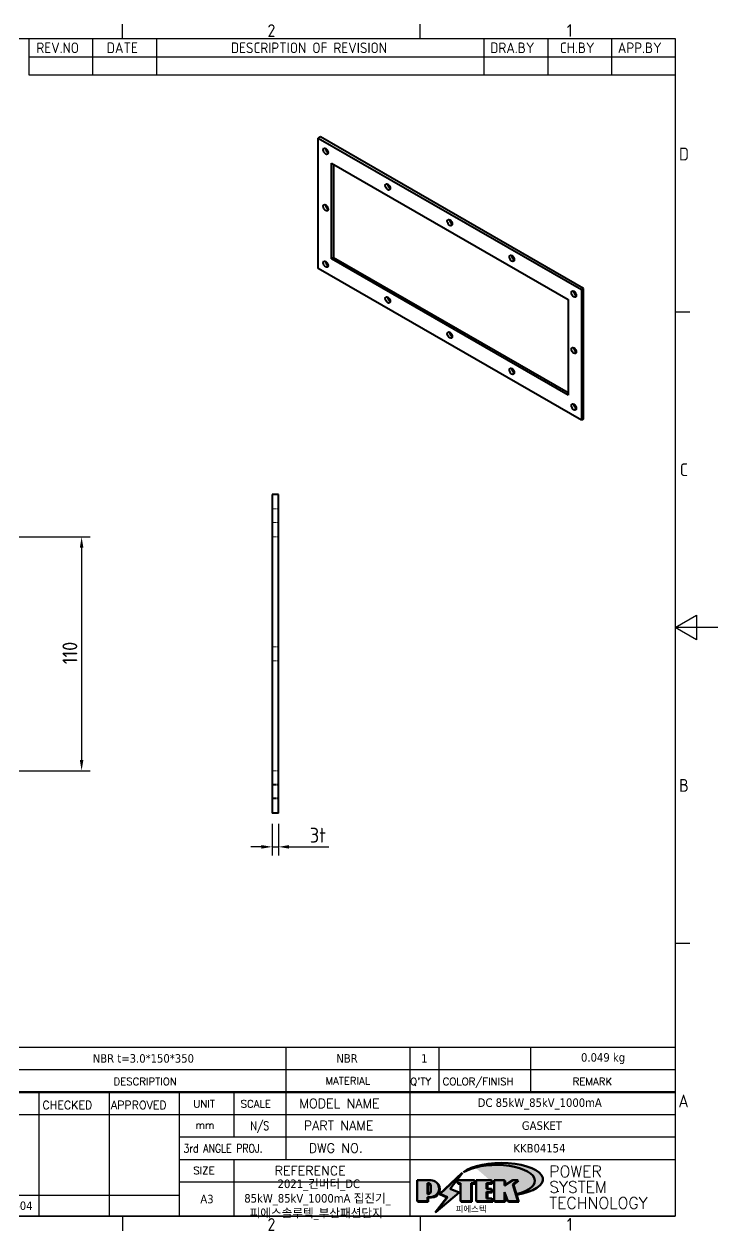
# Model space of a CAD drawing. Header units: millimetres. Extents: x 0 to 840, y 0 to 594.
# Drawn here: x 514 to 840, y 13 to 581 of the extents above; entities that cross this region are included whole.
import ezdxf
from ezdxf.enums import TextEntityAlignment as Align

# ---------------------------------------------------------------- set-up
doc = ezdxf.new("R2010")
doc.units = ezdxf.units.MM
doc.header["$LTSCALE"] = 2
doc.linetypes.add('DASHED', pattern=[0.2067, 0.1654, -0.0413])
doc.layers.get('0').update_dxf_attribs({"color": 3, "lineweight": 25})
for name, color, linetype, lineweight in [('가려진 것(ISO)', 2, 'DASHED', 18), ('가시적인 것(ISO)', 3, 'Continuous', 40), ('경계(ISO)', 7, 'Continuous', 25), ('기호(ISO)', 5, 'Continuous', 25), ('제목(ISO)', 5, 'Continuous', 50), ('치수(ISO)', 2, 'Continuous', 25), ('해치(ISO)', 7, 'Continuous', 18)]:
    doc.layers.add(name, color=color, linetype=linetype, lineweight=lineweight)
doc.styles.add('HAN_370', font='', dxfattribs={"width": 2})
doc.styles.add('ISO Proportiona M2B', font='isocp.shx')
doc.styles.add('RC_284', font='ROMANC.shx')
doc.styles.add('RC_287', font='ROMANC.shx')
doc.styles.add('RC_292', font='ROMANC.shx')
doc.styles.add('ROMANT_294', font='romant.shx')
doc.styles.add('문자 텍스트_M2B', font='isocp.shx')
doc.styles.add('치수 텍스트_PSTEK_POSCO', font='isocp.shx')
doc.styles.add('텍스트 스타일198', font='tahoma.ttf')
doc.styles.add('텍스트 스타일333', font='ROMANC.shx', dxfattribs={"width": 0.800000011920929})
doc.styles.get('HAN_370').set_extended_font_data('GulimChe')
doc.dimstyles.new('치수_PSTEK_POSCO', dxfattribs={"dimscale": 2, "dimtxt": 3.5, "dimasz": 2.5, "dimexe": 2, "dimexo": 2.5, "dimgap": 1, "dimtad": 1, "dimrnd": 1e-08, "dimdsep": 46, "dimtxsty": '치수 텍스트_PSTEK_POSCO', "dimcen": 0.09, "dimdle": 10, "dimclrd": 7, "dimclre": 7, "dimclrt": 2, "dimadec": 1, "dimazin": 2, "dimtfac": 1, "dimtmove": 0, "dimatfit": 3, "dimfxl": 0, "dimtolj": 1, "dimlwd": -1, "dimlwe": -1, "dimarcsym": 0})

# ---------------------------------------------------------------- blocks, each defined once
blk = doc.blocks.new('경계 Default Border')
at = {"layer": '경계(ISO)'}
for p, q in [((280, 287.0000076293945), (280, 290.4000091552734)), ((350, 287.0000076293945), (350, 290.4000091552734)), ((410, 222.7499961853027), (413.4000015258789, 222.7499961853027)), ((410, 74.25000190734863), (413.4000015258789, 74.25000190734863)), ((280, 10), (280, 6.599999666213989)), ((350, 10), (350, 6.599999666213989))]:
    blk.add_line(p, q, dxfattribs=at)
at = {"layer": '경계(ISO)', "flags": 128}
for points in [[(10, 10), (10, 287.0000076293945), (410, 287.0000076293945), (410, 10), (10, 10)], [(420, 148.5000038146973), (410, 148.5000038146973), (415, 151.3867473602295), (415, 145.6132507324219), (410, 148.5000038146973)]]:
    blk.add_lwpolyline(points, dxfattribs=at)
at = {"layer": '경계(ISO)', "color": 2, "char_height": 3.00000011920929, "attachment_point": 7, "style": '문자 텍스트_M2B'}
for s, insert in [('2', (314.127739416884, 287.3713945155963)), ('1', (384.4860661041481, 287.4)), ('D', (410.878270202895, 258.3463944559917)), ('C', (411.0445395201643, 184.0963944559917)), ('B', (410.878270202895, 109.8463944559917)), ('A', (410.7144008173592, 35.61784856929444)), ('2', (314.127739416884, 6.57139439638704)), ('1', (384.4860661041481, 6.59999988079071))]:
    blk.add_mtext(s, dxfattribs=dict(at, insert=insert))
blk = doc.blocks.new('제목 블록 PSTEK')
h = blk.add_hatch(color=1)
edge = h.paths.add_edge_path(flags=0)
edge.add_line((314.2242174273352, 19.60711530335299), (314.2242174273352, 17.00126995915134))
edge.add_line((314.2242174273352, 17.00126995915134), (314.3485873187598, 17.00126995915134))
edge.add_arc((314.3485873187598, 17.6527312952023), 0.6514613360509371, 270, 360)
edge.add_line((315.0000486548106, 17.6527312952023), (315.0000486548106, 18.95565396730211))
edge.add_arc((314.3485873187598, 18.95565396730212), 0.6514613360508712, 0, 90)
edge.add_line((314.3485873187598, 19.60711530335299), (314.2242174273352, 19.60711530335299))
edge = h.paths.add_edge_path()
edge.add_arc((314.9847713324306, 18.28938669179658), 1.969189947606664, 269.9999999999959, 450)
edge.add_line((314.9847713324306, 20.25857663940318), (311.7664314776902, 20.25857663940324))
edge.add_line((311.7664314776902, 20.25857663940324), (311.7664314776902, 15.3430047401139))
edge.add_line((311.7664314776902, 15.3430047401139), (314.2242174273352, 15.3430047401139))
edge.add_line((314.2242174273352, 15.3430047401139), (314.2242174273352, 16.32019674418991))
edge.add_line((314.2242174273352, 16.32019674418991), (314.9847713324307, 16.32019674418991))
for color, points in [(252, [(317.2195697678507, 17.0593801673321), (322.0326348870767, 21.62682475217465), (322.2781991042243, 21.94392121864296), (317.0471853425802, 16.97985676345368), (318.7512090904202, 16.1899260703855), (316.0018030350395, 12.71868385740789), (316.3356552234328, 13.00206718743325), (318.9235935156908, 16.2694494742633)]), (5, [(321.6183518841322, 17.4193704504104), (319.5281351041078, 18.24969419629727), (322.4505835294948, 22.02344462252142), (317.2195697678507, 17.0593801673321), (318.9235935156908, 16.2694494742633), (316.1741874603099, 12.79820726128571)]), (1, [(324.4839107253602, 19.60711530335299), (325.2419748254881, 19.60711530335299), (325.2419748254881, 20.25857663940324), (321.2266040451076, 20.25857663940324), (321.2266040451076, 19.60711530335299), (321.9846681452406, 19.60711530335299), (321.9846681452406, 15.3430047401139), (324.4839107253602, 15.3430047401139)]), (252, [(324.6615819988275, 19.45905590879572), (325.4196460989604, 19.45905590879572), (325.4196460989604, 20.11051724484596), (325.2419748254881, 20.11051724484596), (325.2419748254881, 19.60711530335299), (324.4839107253602, 19.60711530335299), (324.4839107253602, 15.3430047401139), (322.1623394187076, 15.3430047401139), (322.1623394187076, 15.19494534555726), (324.6615819988275, 15.19494534555726)]), (1, [(329.2277337269622, 20.25857663940324), (325.65654113025, 20.25857663940324), (325.65654113025, 15.3430047401139), (329.3580259941756, 15.3430047401139), (329.3580259941756, 15.9944660761648), (328.1137701654877, 15.9944660761648), (328.1137701654877, 17.56360607323003), (329.2277337269622, 17.56360607323003), (329.2277337269622, 18.25543873810179), (328.1137701654877, 18.25543873810179), (328.1137701654877, 19.60711530335299), (329.2277337269622, 19.60711530335299)]), (252, [(328.2914414389548, 19.45905590879572), (329.4054050004294, 19.45905590879572), (329.4054050004294, 20.11051724484596), (329.2277337269622, 20.11051724484596), (329.2277337269622, 19.60711530335299), (328.1137701654877, 19.60711530335299), (328.1137701654877, 18.25543873810179), (328.2914414389548, 18.25543873810179)]), (1, [(332.3312149849806, 20.25857663940324), (329.8592894925411, 20.25857663940324), (329.8592894925411, 15.3430047401139), (332.3312149849806, 15.3430047401139), (332.3312149849806, 17.4318630164523), (333.0701931098801, 15.3430047401139), (335.4855464857051, 15.3430047401139), (334.2514536401189, 19.30614745124769), (335.4379594596742, 20.25857663940324), (334.3071782107978, 20.25857663940324), (332.3312149849806, 18.99741471888304)]), (252, [(332.5088862584528, 20.1105172448466), (332.3312149849806, 20.1105172448466), (332.3312149849806, 18.99741471888368), (332.5088862584528, 19.11081371413894)]), (252, [(335.6156307331414, 20.11051724484596), (335.2535118015555, 20.11051724484596), (334.2514536401189, 19.30614745124769), (335.4855464857051, 15.3430047401139), (333.1954852176545, 15.3430047401139), (333.2478643833523, 15.19494534555726), (335.6632177591723, 15.19494534555726), (334.4291249135862, 19.15808805669106)]), (252, [(321.9846681452406, 19.60711530335299), (321.4042753185749, 19.60711530335299), (321.4042753185749, 19.45905590879572), (321.9846681452406, 19.45905590879572)]), (252, [(328.2914414389548, 17.41554667867274), (329.4054050004294, 17.41554667867274), (329.4054050004294, 18.10737934354514), (329.2277337269622, 18.10737934354514), (329.2277337269622, 17.56360607323003), (328.1137701654877, 17.56360607323003), (328.1137701654877, 15.9944660761648), (328.2914414389548, 15.9944660761648)]), (252, [(332.5088862584528, 16.92964231796647), (332.3312149849806, 17.43186301645164), (332.3312149849806, 15.3430047401139), (330.0369607660135, 15.3430047401139), (330.0369607660135, 15.19494534555726), (332.5088862584528, 15.19494534555726)]), (252, [(329.5356972676428, 15.8464066816075), (329.3580259941756, 15.8464066816075), (329.3580259941756, 15.3430047401139), (325.8342124037171, 15.3430047401139), (325.8342124037171, 15.19494534555726), (329.5356972676428, 15.19494534555726)])]:
    blk.add_hatch(color=color).paths.add_polyline_path(points)
h = blk.add_hatch(color=252)
edge = h.paths.add_edge_path()
edge.add_arc((314.9847713324309, 18.28938669179657), 1.969189947606666, 270, 406.8278729790604)
edge.add_arc((315.1624426058984, 18.1413272972396), 1.969189947606962, -90, 53.560984836317004, ccw=False)
edge.add_line((315.1624426058984, 16.17213734963263), (314.4018887008024, 16.17213734963263))
edge.add_line((314.4018887008024, 16.17213734963263), (314.4018887008024, 15.19494534555726))
edge.add_line((314.4018887008024, 15.19494534555726), (311.9441027511573, 15.19494534555726))
edge.add_line((311.9441027511573, 15.19494534555726), (311.9441027511573, 15.3430047401139))
edge.add_line((311.9441027511573, 15.3430047401139), (314.2242174273352, 15.3430047401139))
edge.add_line((314.2242174273352, 15.3430047401139), (314.2242174273352, 16.32019674418991))
edge.add_line((314.2242174273352, 16.32019674418991), (314.9847713324309, 16.32019674418991))
h = blk.add_hatch(color=252)
edge = h.paths.add_edge_path()
edge.add_line((314.4018887008024, 19.45905590879572), (314.5262585922315, 19.45905590879572))
edge.add_arc((314.5262585922314, 18.80759457274939), 0.6514613360463194, 60.4189348879147, 90.00000000000318, ccw=False)
edge.add_arc((314.3485873187602, 18.95565396730057), 0.6514613360524251, 39.96992292766206, 90.00000000009999)
edge.add_line((314.3485873187591, 19.60711530335307), (314.2242174273352, 19.60711530335298))
edge.add_line((314.2242174273352, 19.60711530335299), (314.2242174273352, 17.00126995915134))
edge.add_line((314.2242174273352, 17.00126995915134), (314.3485873187591, 17.00126995915134))
edge.add_arc((314.3485873187568, 17.652731295233), 0.6514613360816299, 270.0000000002, 274.6930825552478)
edge.add_line((314.4018887008024, 17.0034541317032), (314.4018887008024, 19.45905590879572))
at = {"layer": '해치(ISO)', "true_color": 0x27d1fc}
h = blk.add_hatch(color=140, dxfattribs=at)
edge = h.paths.add_edge_path()
edge.add_ellipse((330.3660919371412, 20.15576403068321), major_axis=(9.100907360794343, 0), ratio=0.4069904968023172, start_angle=301.3098473703837, end_angle=507.7436900681698)
edge.add_ellipse((331.5340919371412, 20.4634168429492), major_axis=(-9.82350664112931, 0), ratio=0.3942600559756514, start_angle=111.51207141178469, end_angle=334.47025347086895, ccw=False)
edge.add_line((335.1363447531188, 16.8601935978785), (335.0955236905705, 16.99119398620872))
at = {"color": 180}
for p, q in [((182.4757929790549, 51.56524660363496), (372.4757929537551, 51.56524660363496)), ((280.8758854511282, 51.56524660363496), (280.8758854511282, 41.00524660363494)), ((310.0881549537552, 51.56524660363496), (310.0881549537553, 41.00524660363494)), ((316.9044520275131, 51.56524660363496), (316.9044520275127, 41.00524660363494)), ((338.4566026226726, 51.56524660363496), (338.4566026226727, 41.00524660363494)), ((372.4757929537551, 51.56524660363496), (372.4757929537551, 11.79100474011389)), ((182.475792979055, 46.2852466036349), (372.4757929537551, 46.28524660363492)), ((222.9401812389276, 11.79100474011392), (222.9401812389276, 41.00524660363494)), ((239.4288871878316, 11.79100474011392), (239.4288871878316, 41.00524660363494)), ((255.9175931367356, 11.79100474011392), (255.9175931367356, 41.00524660363494)), ((268.6918866058747, 41.00524660363494), (268.6918866058747, 30.44524660363498)), ((280.8758854511282, 41.00524660363494), (280.8758854511282, 25.16524660363502)), ((310.088154953755, 41.00524660363494), (310.088154953755, 11.79100474011392)), ((206.451475290024, 35.72524660363497), (372.4757929537551, 35.72524660363497)), ((255.917593136736, 30.44524660363498), (372.4757929537552, 30.44524660363501)), ((255.9175931367359, 25.16524660363502), (372.4757929537552, 25.165246603635)), ((268.6918866058744, 25.16524660363502), (268.6918866058744, 11.79100474011392)), ((255.9175931367359, 19.88524660363481), (310.0881549537553, 19.88524660363481)), ((206.451475290024, 16.74100474011396), (255.9175931367359, 16.74100474011396)), ((182.475792979055, 11.79100474011392), (372.4757929537551, 11.79100474011389))]:
    blk.add_line(p, q, dxfattribs=at)
at = {"color": 7, "lineweight": 50}
blk.add_line((206.451475290024, 41.00524660363494), (372.4757929537551, 41.00524660363496), dxfattribs=at)
at = {"color": 7}
for p, q in [((311.7664314776902, 20.25900474011391), (311.7664314776902, 15.34300474011391)), ((314.9847713324309, 20.25857663940324), (311.7664314776902, 20.25857663940324)), ((314.9847713324309, 20.25857663940324), (311.7664314776902, 20.25857663940324)), ((311.7664314776902, 20.25857663940324), (311.7664314776902, 15.3430047401139)), ((322.2781991042243, 21.94392121864296), (317.0471853425802, 16.97985676345368)), ((322.4505835294948, 22.02344462252142), (317.2195697678507, 17.0593801673321)), ((317.2195697678507, 17.0593801673321), (322.0326348870767, 21.62682475217465)), ((319.5281351041078, 18.24969419629727), (322.4505835294948, 22.02344462252142)), ((325.2419748254881, 20.25857663940324), (321.2266040451076, 20.25857663940324)), ((321.2266040451076, 20.25857663940324), (321.2266040451076, 19.60711530335299)), ((325.2419748254881, 20.25857663940324), (321.2266040451076, 20.25857663940324)), ((321.2266040451076, 20.25857663940324), (321.2266040451076, 19.60711530335299)), ((322.0326348870767, 21.62682475217465), (322.2781991042243, 21.94392121864296)), ((325.2419748254881, 19.60711530335299), (325.2419748254881, 20.25857663940324)), ((325.2419748254881, 19.60711530335299), (325.2419748254881, 20.25857663940324)), ((325.4196460989604, 20.11051724484596), (325.2419748254881, 20.11051724484596)), ((325.2419748254881, 20.11051724484596), (325.2419748254881, 19.60711530335299)), ((325.4196460989604, 19.45905590879572), (325.4196460989604, 20.11051724484596)), ((329.2277337269622, 20.25857663940324), (325.65654113025, 20.25857663940324)), ((325.65654113025, 20.25857663940324), (325.65654113025, 15.3430047401139)), ((325.65654113025, 20.25857663940324), (325.65654113025, 15.3430047401139)), ((329.2277337269622, 20.25857663940324), (325.65654113025, 20.25857663940324)), ((329.2277337269622, 19.60711530335299), (329.2277337269622, 20.25857663940324)), ((329.2277337269622, 19.60711530335299), (329.2277337269622, 20.25857663940324)), ((329.4054050004294, 20.11051724484596), (329.2277337269622, 20.11051724484596)), ((329.2277337269622, 20.11051724484596), (329.2277337269622, 19.60711530335299)), ((329.4054050004294, 19.45905590879572), (329.4054050004294, 20.11051724484596)), ((332.3312149849806, 20.25857663940324), (329.8592894925411, 20.25857663940324)), ((329.8592894925411, 20.25857663940324), (329.8592894925411, 15.3430047401139)), ((329.8592894925411, 20.25857663940324), (329.8592894925411, 15.3430047401139)), ((332.3312149849806, 20.25857663940324), (329.8592894925411, 20.25857663940324)), ((334.3071782107978, 20.25857663940324), (332.3312149849806, 18.99741471888304)), ((332.3312149849806, 18.99741471888304), (332.3312149849806, 20.25857663940324)), ((334.3071782107978, 20.25857663940324), (332.3312149849806, 18.99741471888304)), ((332.3312149849806, 18.99741471888304), (332.3312149849806, 20.25857663940324)), ((332.5088862584528, 20.1105172448466), (332.3312149849806, 20.1105172448466)), ((332.3312149849806, 20.1105172448466), (332.3312149849806, 18.99741471888368)), ((332.5088862584528, 19.11081371413894), (332.5088862584528, 20.1105172448466)), ((334.2514536401189, 19.30614745124769), (335.4379594596742, 20.25857663940324)), ((334.2514536401189, 19.30614745124769), (335.4379594596742, 20.25857663940324)), ((335.2535118015555, 20.11051724484596), (334.2514536401189, 19.30614745124769)), ((335.4379594596742, 20.25857663940324), (334.3071782107978, 20.25857663940324)), ((335.4379594596742, 20.25857663940324), (334.3071782107978, 20.25857663940324)), ((334.4291249135862, 19.15808805669104), (335.6156307331414, 20.11051724484596)), ((335.6156307331414, 20.11051724484596), (335.2535118015555, 20.11051724484596)), ((314.2242174273352, 17.00126995915134), (314.2242174273352, 19.60711530335299)), ((314.2242174273352, 19.60711530335299), (314.3485873187591, 19.60711530335299)), ((314.3485873187591, 19.60711530335299), (314.2242174273352, 19.60711530335299)), ((314.2242174273352, 19.60711530335299), (314.2242174273352, 17.00126995915134)), ((314.2242174273352, 17.00126995915134), (314.2242174273352, 19.60711530335299)), ((314.2242174273352, 19.60711530335299), (314.3485873187591, 19.60711530335299)), ((314.4018887008024, 19.45905590879572), (314.5262585922314, 19.45905590879572)), ((314.4018887008024, 17.0034541317032), (314.4018887008024, 19.45905590879572)), ((315.0000486548106, 18.95565396730275), (315.0000486548106, 17.65273129520161)), ((315.0000486548106, 18.95565396730275), (315.0000486548106, 17.65273129520161)), ((316.1741874603099, 12.79820726128571), (321.6183518841322, 17.4193704504104)), ((318.9235935156908, 16.2694494742633), (317.2195697678507, 17.0593801673321)), ((317.2195697678507, 17.0593801673321), (318.9235935156908, 16.2694494742633)), ((321.6183518841322, 17.4193704504104), (319.5281351041078, 18.24969419629727)), ((321.2266040451076, 19.60711530335299), (321.9846681452406, 19.60711530335299)), ((321.2266040451076, 19.60711530335299), (321.9846681452406, 19.60711530335299)), ((321.4042753185749, 19.60711530335299), (321.4042753185749, 19.45905590879572)), ((321.9846681452406, 19.60711530335299), (321.4042753185749, 19.60711530335299)), ((321.4042753185749, 19.45905590879572), (321.9846681452406, 19.45905590879572)), ((321.9846681452406, 19.60711530335299), (321.9846681452406, 15.3430047401139)), ((321.9846681452406, 19.45905590879572), (321.9846681452406, 19.60711530335299)), ((321.9846681452406, 19.60711530335299), (321.9846681452406, 15.3430047401139)), ((324.4839107253602, 19.60711530335299), (325.2419748254881, 19.60711530335299)), ((324.4839107253602, 15.3430047401139), (324.4839107253602, 19.60711530335299)), ((325.2419748254881, 19.60711530335299), (324.4839107253602, 19.60711530335299)), ((324.4839107253602, 19.60711530335299), (324.4839107253602, 15.3430047401139)), ((324.4839107253602, 19.60711530335299), (325.2419748254881, 19.60711530335299)), ((324.4839107253602, 15.3430047401139), (324.4839107253602, 19.60711530335299)), ((324.6615819988275, 19.45905590879572), (325.4196460989604, 19.45905590879572)), ((324.6615819988275, 15.19494534555726), (324.6615819988275, 19.45905590879572)), ((328.1137701654877, 18.25543873810179), (328.1137701654877, 19.60711530335299)), ((328.1137701654877, 19.60711530335299), (329.2277337269622, 19.60711530335299)), ((329.2277337269622, 19.60711530335299), (328.1137701654877, 19.60711530335299)), ((328.1137701654877, 19.60711530335299), (328.1137701654877, 18.25543873810179)), ((328.1137701654877, 18.25543873810179), (328.1137701654877, 19.60711530335299)), ((328.1137701654877, 19.60711530335299), (329.2277337269622, 19.60711530335299)), ((329.2277337269622, 18.25543873810179), (328.1137701654877, 18.25543873810179)), ((328.1137701654877, 18.25543873810179), (328.2914414389548, 18.25543873810179)), ((329.2277337269622, 18.25543873810179), (328.1137701654877, 18.25543873810179)), ((328.1137701654877, 17.56360607323003), (329.2277337269622, 17.56360607323003)), ((328.1137701654877, 15.9944660761648), (328.1137701654877, 17.56360607323003)), ((329.2277337269622, 17.56360607323003), (328.1137701654877, 17.56360607323003)), ((328.1137701654877, 17.56360607323003), (328.1137701654877, 15.9944660761648)), ((328.1137701654877, 17.56360607323003), (329.2277337269622, 17.56360607323003)), ((328.1137701654877, 15.9944660761648), (328.1137701654877, 17.56360607323003)), ((328.2914414389548, 18.25543873810179), (328.2914414389548, 19.45905590879572)), ((328.2914414389548, 19.45905590879572), (329.4054050004294, 19.45905590879572)), ((328.2914414389548, 15.9944660761648), (328.2914414389548, 17.41554667867274)), ((328.2914414389548, 17.41554667867274), (329.4054050004294, 17.41554667867274)), ((329.2277337269622, 17.56360607323003), (329.2277337269622, 18.25543873810179)), ((329.2277337269622, 17.56360607323003), (329.2277337269622, 18.25543873810179)), ((329.4054050004294, 18.10737934354514), (329.2277337269622, 18.10737934354514)), ((329.2277337269622, 18.10737934354514), (329.2277337269622, 17.56360607323003)), ((329.4054050004294, 17.41554667867274), (329.4054050004294, 18.10737934354514)), ((332.3312149849806, 18.99741471888368), (332.5088862584528, 19.11081371413894)), ((332.3312149849806, 17.4318630164523), (333.0701931098801, 15.3430047401139)), ((332.3312149849806, 15.3430047401139), (332.3312149849806, 17.4318630164523)), ((332.5088862584528, 16.92964231796647), (332.3312149849806, 17.43186301645164)), ((332.3312149849806, 17.43186301645164), (332.3312149849806, 15.3430047401139)), ((332.3312149849806, 17.4318630164523), (333.0701931098801, 15.3430047401139)), ((332.3312149849806, 15.3430047401139), (332.3312149849806, 17.4318630164523)), ((335.4855464857051, 15.3430047401139), (334.2514536401189, 19.30614745124769)), ((334.2514536401189, 19.30614745124769), (335.4855464857051, 15.3430047401139)), ((335.4855464857051, 15.3430047401139), (334.2514536401189, 19.30614745124769)), ((335.6632177591723, 15.19494534555726), (334.4291249135862, 19.15808805669104)), ((345.0447381189468, 17.50375595811051), (344.9867755289346, 17.689895936919)), ((311.7664314776902, 15.3430047401139), (314.2242174273352, 15.3430047401139)), ((311.7664314776902, 15.3430047401139), (314.2242174273352, 15.3430047401139)), ((314.2242174273352, 15.3430047401139), (311.9441027511573, 15.3430047401139)), ((311.9441027511573, 15.3430047401139), (311.9441027511573, 15.19494534555726)), ((311.9441027511573, 15.19494534555726), (314.4018887008024, 15.19494534555726)), ((314.3485873187591, 17.00126995915134), (314.2242174273352, 17.00126995915134)), ((314.2242174273352, 17.00126995915134), (314.3485873187591, 17.00126995915134)), ((314.3485873187591, 17.00126995915134), (314.2242174273352, 17.00126995915134)), ((314.2242174273352, 16.32019674418991), (314.9847713324309, 16.32019674418991)), ((314.2242174273352, 15.3430047401139), (314.2242174273352, 16.32019674418991)), ((314.9847713324309, 16.32019674418991), (314.2242174273352, 16.32019674418991)), ((314.2242174273352, 16.32019674418991), (314.2242174273352, 15.3430047401139)), ((314.2242174273352, 16.32019674418991), (314.9847713324309, 16.32019674418991)), ((314.2242174273352, 15.3430047401139), (314.2242174273352, 16.32019674418991)), ((314.4018887008024, 16.17213734963263), (315.162442605898, 16.17213734963263)), ((314.4018887008024, 15.19494534555726), (314.4018887008024, 16.17213734963263)), ((318.7512090904202, 16.1899260703855), (316.0018030350395, 12.71868385740789)), ((318.9235935156908, 16.2694494742633), (316.1741874603099, 12.79820726128571)), ((316.3356552234328, 13.00206718743325), (318.9235935156908, 16.2694494742633)), ((317.0471853425802, 16.97985676345368), (318.7512090904202, 16.1899260703855)), ((321.9846681452406, 15.3430047401139), (324.4839107253602, 15.3430047401139)), ((321.9846681452406, 15.3430047401139), (324.4839107253602, 15.3430047401139)), ((324.4839107253602, 15.3430047401139), (322.1623394187076, 15.3430047401139)), ((322.1623394187076, 15.3430047401139), (322.1623394187076, 15.19494534555726)), ((322.1623394187076, 15.19494534555726), (324.6615819988275, 15.19494534555726)), ((325.65654113025, 15.3430047401139), (329.3580259941756, 15.3430047401139)), ((325.65654113025, 15.3430047401139), (329.3580259941756, 15.3430047401139)), ((329.3580259941756, 15.3430047401139), (325.8342124037171, 15.3430047401139)), ((325.8342124037171, 15.3430047401139), (325.8342124037171, 15.19494534555726)), ((325.8342124037171, 15.19494534555726), (329.5356972676428, 15.19494534555726)), ((329.3580259941756, 15.9944660761648), (328.1137701654877, 15.9944660761648)), ((328.1137701654877, 15.9944660761648), (328.2914414389548, 15.9944660761648)), ((329.3580259941756, 15.9944660761648), (328.1137701654877, 15.9944660761648)), ((329.3580259941756, 15.3430047401139), (329.3580259941756, 15.9944660761648)), ((329.3580259941756, 15.3430047401139), (329.3580259941756, 15.9944660761648)), ((329.5356972676428, 15.8464066816075), (329.3580259941756, 15.8464066816075)), ((329.3580259941756, 15.8464066816075), (329.3580259941756, 15.3430047401139)), ((329.5356972676428, 15.19494534555726), (329.5356972676428, 15.8464066816075)), ((329.8592894925411, 15.3430047401139), (332.3312149849806, 15.3430047401139)), ((329.8592894925411, 15.3430047401139), (332.3312149849806, 15.3430047401139)), ((332.3312149849806, 15.3430047401139), (330.0369607660135, 15.3430047401139)), ((330.0369607660135, 15.3430047401139), (330.0369607660135, 15.19494534555726)), ((330.0369607660135, 15.19494534555726), (332.5088862584528, 15.19494534555726)), ((332.5088862584528, 15.19494534555726), (332.5088862584528, 16.92964231796647)), ((333.0701931098801, 15.3430047401139), (335.4855464857051, 15.3430047401139)), ((333.0701931098801, 15.3430047401139), (335.4855464857051, 15.3430047401139)), ((335.4855464857051, 15.3430047401139), (333.1954852176545, 15.3430047401139)), ((333.1954852176545, 15.3430047401139), (333.2478643833523, 15.19494534555726)), ((333.2478643833523, 15.19494534555726), (335.6632177591723, 15.19494534555726)), ((316.0018030350395, 12.71868385740789), (316.3356552234328, 13.00206718743325))]:
    blk.add_line(p, q, dxfattribs=at)
at = {"color": 1}
for p, q in [((314.9847713324309, 20.25857663940324), (311.7664314776902, 20.25857663940324)), ((311.7664314776902, 20.25857663940324), (311.7664314776902, 15.3430047401139)), ((325.2419748254881, 20.25857663940324), (321.2266040451076, 20.25857663940324)), ((321.2266040451076, 20.25857663940324), (321.2266040451076, 19.60711530335299)), ((325.2419748254881, 19.60711530335299), (325.2419748254881, 20.25857663940324)), ((329.2277337269622, 20.25857663940324), (325.65654113025, 20.25857663940324)), ((325.65654113025, 20.25857663940324), (325.65654113025, 15.3430047401139)), ((329.2277337269622, 19.60711530335299), (329.2277337269622, 20.25857663940324)), ((332.3312149849806, 20.25857663940324), (329.8592894925411, 20.25857663940324)), ((329.8592894925411, 20.25857663940324), (329.8592894925411, 15.3430047401139)), ((334.3071782107978, 20.25857663940324), (332.3312149849806, 18.99741471888304)), ((332.3312149849806, 18.99741471888304), (332.3312149849806, 20.25857663940324)), ((334.2514536401189, 19.30614745124769), (335.4379594596742, 20.25857663940324)), ((335.4379594596742, 20.25857663940324), (334.3071782107978, 20.25857663940324)), ((314.2242174273352, 17.00126995915134), (314.2242174273352, 19.60711530335299)), ((314.2242174273352, 19.60711530335299), (314.3485873187591, 19.60711530335299)), ((315.0000486548106, 18.95565396730275), (315.0000486548106, 17.65273129520161)), ((321.2266040451076, 19.60711530335299), (321.9846681452406, 19.60711530335299)), ((321.9846681452406, 19.60711530335299), (321.9846681452406, 15.3430047401139)), ((324.4839107253602, 19.60711530335299), (325.2419748254881, 19.60711530335299)), ((324.4839107253602, 15.3430047401139), (324.4839107253602, 19.60711530335299)), ((328.1137701654877, 18.25543873810179), (328.1137701654877, 19.60711530335299)), ((328.1137701654877, 19.60711530335299), (329.2277337269622, 19.60711530335299)), ((329.2277337269622, 18.25543873810179), (328.1137701654877, 18.25543873810179)), ((328.1137701654877, 17.56360607323003), (329.2277337269622, 17.56360607323003)), ((328.1137701654877, 15.9944660761648), (328.1137701654877, 17.56360607323003)), ((329.2277337269622, 17.56360607323003), (329.2277337269622, 18.25543873810179)), ((332.3312149849806, 17.4318630164523), (333.0701931098801, 15.3430047401139)), ((332.3312149849806, 15.3430047401139), (332.3312149849806, 17.4318630164523)), ((335.4855464857051, 15.3430047401139), (334.2514536401189, 19.30614745124769)), ((311.7664314776902, 15.3430047401139), (314.2242174273352, 15.3430047401139)), ((314.3485873187591, 17.00126995915134), (314.2242174273352, 17.00126995915134)), ((314.2242174273352, 16.32019674418991), (314.9847713324309, 16.32019674418991)), ((314.2242174273352, 15.3430047401139), (314.2242174273352, 16.32019674418991)), ((321.9846681452406, 15.3430047401139), (324.4839107253602, 15.3430047401139)), ((325.65654113025, 15.3430047401139), (329.3580259941756, 15.3430047401139)), ((329.3580259941756, 15.9944660761648), (328.1137701654877, 15.9944660761648)), ((329.3580259941756, 15.3430047401139), (329.3580259941756, 15.9944660761648)), ((329.8592894925411, 15.3430047401139), (332.3312149849806, 15.3430047401139)), ((333.0701931098801, 15.3430047401139), (335.4855464857051, 15.3430047401139))]:
    blk.add_line(p, q, dxfattribs=at)
at = {"color": 5}
for p, q in [((322.4505835294948, 22.02344462252142), (317.2195697678507, 17.0593801673321)), ((319.5281351041078, 18.24969419629727), (322.4505835294948, 22.02344462252142)), ((316.1741874603099, 12.79820726128571), (321.6183518841322, 17.4193704504104)), ((317.2195697678507, 17.0593801673321), (318.9235935156908, 16.2694494742633)), ((321.6183518841322, 17.4193704504104), (319.5281351041078, 18.24969419629727)), ((318.9235935156908, 16.2694494742633), (316.1741874603099, 12.79820726128571))]:
    blk.add_line(p, q, dxfattribs=at)
at = {"color": 7}
for centre, radius, start, end in [((314.9847713324309, 18.28938669179658), 1.969189947606665, 270, 90), ((314.9847713324309, 18.28938669179658), 1.969189947606665, 270, 90), ((314.3485873187598, 18.95565396730211), 0.6514613360508712, 0, 90), ((314.3485873187602, 18.95565396730057), 0.6514613360524251, 39.96992292766117, 90), ((314.3485873187598, 18.95565396730212), 0.6514613360508712, 0, 90), ((314.3485873187597, 17.65273129520228), 0.6514613360509381, 270, 0), ((314.3485873187598, 17.6527312952023), 0.6514613360509381, 270, 0), ((314.5262585922314, 18.80759457274939), 0.6514613360463193, 60.41893488791137, 90), ((314.9847713324307, 18.2893866917965), 1.969189947606594, 270, 46.82787297909833), ((315.1624426058984, 18.1413272972396), 1.969189947606961, 270, 53.56098483636067), ((314.3485873187568, 17.652731295233), 0.6514613360816299, 270, 274.6930825552478)]:
    blk.add_arc(centre, radius, start, end, dxfattribs=at)
at = {"color": 1}
for centre, radius, start, end in [((314.9847713324309, 18.28938669179657), 1.969189947606665, 270, 90), ((314.3485873187598, 18.95565396730211), 0.6514613360508712, 0, 90), ((314.3485873187598, 17.6527312952023), 0.6514613360509381, 270, 0)]:
    blk.add_arc(centre, radius, start, end, dxfattribs=at)
at = {"layer": '제목(ISO)'}
for p, q in [((314.9847713324306, 20.25857663940324), (311.7664314776902, 20.25857663940324)), ((311.7664314776902, 20.25857663940324), (311.7664314776902, 15.3430047401139)), ((322.2781991042243, 21.94392121864296), (317.0471853425802, 16.97985676345368)), ((322.4505835294948, 22.02344462252142), (317.2195697678507, 17.0593801673321)), ((317.2195697678507, 17.0593801673321), (322.0326348870767, 21.62682475217465)), ((319.5281351041078, 18.24969419629727), (322.4505835294948, 22.02344462252142)), ((325.2419748254881, 20.25857663940324), (321.2266040451076, 20.25857663940324)), ((321.2266040451076, 20.25857663940324), (321.2266040451076, 19.60711530335299)), ((322.0326348870767, 21.62682475217465), (322.2781991042243, 21.94392121864296)), ((325.2419748254881, 19.60711530335299), (325.2419748254881, 20.25857663940324)), ((325.4196460989604, 20.11051724484596), (325.2419748254881, 20.11051724484596)), ((325.2419748254881, 20.11051724484596), (325.2419748254881, 19.60711530335299)), ((325.4196460989604, 19.45905590879572), (325.4196460989604, 20.11051724484596)), ((329.2277337269622, 20.25857663940324), (325.65654113025, 20.25857663940324)), ((325.65654113025, 20.25857663940324), (325.65654113025, 15.3430047401139)), ((329.2277337269622, 19.60711530335299), (329.2277337269622, 20.25857663940324)), ((329.4054050004294, 20.11051724484596), (329.2277337269622, 20.11051724484596)), ((329.2277337269622, 20.11051724484596), (329.2277337269622, 19.60711530335299)), ((329.4054050004294, 19.45905590879572), (329.4054050004294, 20.11051724484596)), ((332.3312149849806, 20.25857663940324), (329.8592894925411, 20.25857663940324)), ((329.8592894925411, 20.25857663940324), (329.8592894925411, 15.3430047401139)), ((334.3071782107978, 20.25857663940324), (332.3312149849806, 18.99741471888304)), ((332.3312149849806, 18.99741471888304), (332.3312149849806, 20.25857663940324)), ((332.5088862584528, 20.1105172448466), (332.3312149849806, 20.1105172448466)), ((332.3312149849806, 20.1105172448466), (332.3312149849806, 18.99741471888368)), ((332.5088862584528, 19.11081371413894), (332.5088862584528, 20.1105172448466)), ((334.2514536401189, 19.30614745124769), (335.4379594596742, 20.25857663940324)), ((335.2535118015555, 20.11051724484596), (334.2514536401189, 19.30614745124769)), ((335.4379594596742, 20.25857663940324), (334.3071782107978, 20.25857663940324)), ((334.4291249135862, 19.15808805669106), (335.6156307331414, 20.11051724484596)), ((335.6156307331414, 20.11051724484596), (335.2535118015555, 20.11051724484596)), ((314.2242174273352, 17.00126995915134), (314.2242174273352, 19.60711530335299)), ((314.2242174273352, 19.60711530335299), (314.3485873187598, 19.60711530335299)), ((314.3485873187591, 19.60711530335299), (314.2242174273352, 19.60711530335299)), ((314.2242174273352, 19.60711530335299), (314.2242174273352, 17.00126995915134)), ((314.4018887008024, 19.45905590879572), (314.5262585922314, 19.45905590879572)), ((314.4018887008024, 17.0034541317032), (314.4018887008024, 19.45905590879572)), ((315.0000486548106, 18.95565396730211), (315.0000486548106, 17.6527312952023)), ((316.1741874603099, 12.79820726128571), (321.6183518841322, 17.4193704504104)), ((317.2195697678507, 17.0593801673321), (318.9235935156908, 16.2694494742633)), ((318.9235935156908, 16.2694494742633), (317.2195697678507, 17.0593801673321)), ((321.6183518841322, 17.4193704504104), (319.5281351041078, 18.24969419629727)), ((321.2266040451076, 19.60711530335299), (321.9846681452406, 19.60711530335299)), ((321.9846681452406, 19.60711530335299), (321.4042753185749, 19.60711530335299)), ((321.4042753185749, 19.60711530335299), (321.4042753185749, 19.45905590879572)), ((321.4042753185749, 19.45905590879572), (321.9846681452406, 19.45905590879572)), ((321.9846681452406, 19.60711530335299), (321.9846681452406, 15.3430047401139)), ((321.9846681452406, 19.45905590879572), (321.9846681452406, 19.60711530335299)), ((324.4839107253602, 19.60711530335299), (325.2419748254881, 19.60711530335299)), ((324.4839107253602, 15.3430047401139), (324.4839107253602, 19.60711530335299)), ((325.2419748254881, 19.60711530335299), (324.4839107253602, 19.60711530335299)), ((324.4839107253602, 19.60711530335299), (324.4839107253602, 15.3430047401139)), ((324.6615819988275, 19.45905590879572), (325.4196460989604, 19.45905590879572)), ((324.6615819988275, 15.19494534555726), (324.6615819988275, 19.45905590879572)), ((328.1137701654877, 18.25543873810179), (328.1137701654877, 19.60711530335299)), ((328.1137701654877, 19.60711530335299), (329.2277337269622, 19.60711530335299)), ((329.2277337269622, 19.60711530335299), (328.1137701654877, 19.60711530335299)), ((328.1137701654877, 19.60711530335299), (328.1137701654877, 18.25543873810179)), ((329.2277337269622, 18.25543873810179), (328.1137701654877, 18.25543873810179)), ((328.1137701654877, 18.25543873810179), (328.2914414389548, 18.25543873810179)), ((328.1137701654877, 15.9944660761648), (328.1137701654877, 17.56360607323003)), ((328.1137701654877, 17.56360607323003), (329.2277337269622, 17.56360607323003)), ((329.2277337269622, 17.56360607323003), (328.1137701654877, 17.56360607323003)), ((328.1137701654877, 17.56360607323003), (328.1137701654877, 15.9944660761648)), ((328.2914414389548, 19.45905590879572), (329.4054050004294, 19.45905590879572)), ((328.2914414389548, 18.25543873810179), (328.2914414389548, 19.45905590879572)), ((328.2914414389548, 17.41554667867274), (329.4054050004294, 17.41554667867274)), ((328.2914414389548, 15.9944660761648), (328.2914414389548, 17.41554667867274)), ((329.2277337269622, 17.56360607323003), (329.2277337269622, 18.25543873810179)), ((329.4054050004294, 18.10737934354514), (329.2277337269622, 18.10737934354514)), ((329.2277337269622, 18.10737934354514), (329.2277337269622, 17.56360607323003)), ((329.4054050004294, 17.41554667867274), (329.4054050004294, 18.10737934354514)), ((332.3312149849806, 18.99741471888368), (332.5088862584528, 19.11081371413894)), ((332.3312149849806, 15.3430047401139), (332.3312149849806, 17.4318630164523)), ((332.3312149849806, 17.4318630164523), (333.0701931098801, 15.3430047401139)), ((332.5088862584528, 16.92964231796647), (332.3312149849806, 17.43186301645164)), ((332.3312149849806, 17.43186301645164), (332.3312149849806, 15.3430047401139)), ((335.4855464857051, 15.3430047401139), (334.2514536401189, 19.30614745124769)), ((334.2514536401189, 19.30614745124769), (335.4855464857051, 15.3430047401139)), ((335.6632177591723, 15.19494534555726), (334.4291249135862, 19.15808805669106)), ((311.7664314776902, 15.3430047401139), (314.2242174273352, 15.3430047401139)), ((314.2242174273352, 15.3430047401139), (311.9441027511573, 15.3430047401139)), ((311.9441027511573, 15.3430047401139), (311.9441027511573, 15.19494534555726)), ((311.9441027511573, 15.19494534555726), (314.4018887008024, 15.19494534555726)), ((314.3485873187598, 17.00126995915134), (314.2242174273352, 17.00126995915134)), ((314.2242174273352, 17.00126995915134), (314.3485873187591, 17.00126995915134)), ((314.2242174273352, 15.3430047401139), (314.2242174273352, 16.32019674418991)), ((314.2242174273352, 16.32019674418991), (314.9847713324307, 16.32019674418991)), ((314.9847713324309, 16.32019674418991), (314.2242174273352, 16.32019674418991)), ((314.2242174273352, 16.32019674418991), (314.2242174273352, 15.3430047401139)), ((314.4018887008024, 15.19494534555726), (314.4018887008024, 16.17213734963263)), ((314.4018887008024, 16.17213734963263), (315.1624426058984, 16.17213734963263)), ((318.7512090904202, 16.1899260703855), (316.0018030350395, 12.71868385740789)), ((318.9235935156908, 16.2694494742633), (316.1741874603099, 12.79820726128571)), ((316.3356552234328, 13.00206718743325), (318.9235935156908, 16.2694494742633)), ((317.0471853425802, 16.97985676345368), (318.7512090904202, 16.1899260703855)), ((321.9846681452406, 15.3430047401139), (324.4839107253602, 15.3430047401139)), ((324.4839107253602, 15.3430047401139), (322.1623394187076, 15.3430047401139)), ((322.1623394187076, 15.3430047401139), (322.1623394187076, 15.19494534555726)), ((322.1623394187076, 15.19494534555726), (324.6615819988275, 15.19494534555726)), ((325.65654113025, 15.3430047401139), (329.3580259941756, 15.3430047401139)), ((329.3580259941756, 15.3430047401139), (325.8342124037171, 15.3430047401139)), ((325.8342124037171, 15.3430047401139), (325.8342124037171, 15.19494534555726)), ((325.8342124037171, 15.19494534555726), (329.5356972676428, 15.19494534555726)), ((329.3580259941756, 15.9944660761648), (328.1137701654877, 15.9944660761648)), ((328.1137701654877, 15.9944660761648), (328.2914414389548, 15.9944660761648)), ((329.3580259941756, 15.3430047401139), (329.3580259941756, 15.9944660761648)), ((329.5356972676428, 15.8464066816075), (329.3580259941756, 15.8464066816075)), ((329.3580259941756, 15.8464066816075), (329.3580259941756, 15.3430047401139)), ((329.5356972676428, 15.19494534555726), (329.5356972676428, 15.8464066816075)), ((329.8592894925411, 15.3430047401139), (332.3312149849806, 15.3430047401139)), ((332.3312149849806, 15.3430047401139), (330.0369607660135, 15.3430047401139)), ((330.0369607660135, 15.3430047401139), (330.0369607660135, 15.19494534555726)), ((330.0369607660135, 15.19494534555726), (332.5088862584528, 15.19494534555726)), ((332.5088862584528, 15.19494534555726), (332.5088862584528, 16.92964231796647)), ((333.0701931098801, 15.3430047401139), (335.4855464857051, 15.3430047401139)), ((335.4855464857051, 15.3430047401139), (333.1954852176545, 15.3430047401139)), ((333.1954852176545, 15.3430047401139), (333.2478643833523, 15.19494534555726)), ((333.2478643833523, 15.19494534555726), (335.6632177591723, 15.19494534555726)), ((316.0018030350395, 12.71868385740789), (316.3356552234328, 13.00206718743325))]:
    blk.add_line(p, q, dxfattribs=at)
at = {"layer": '제목(ISO)', "color": 4}
blk.add_line((335.1363447531188, 16.8601935978785), (335.0955236905705, 16.99119398620872), dxfattribs=at)
at = {"layer": '제목(ISO)'}
for centre, radius, start, end in [((314.9847713324306, 18.28938669179658), 1.969189947606664, 46.82787297909431, 90), ((314.3485873187598, 18.95565396730212), 0.6514613360508712, 0, 90), ((314.3485873187602, 18.95565396730057), 0.6514613360524251, 39.96992292766117, 90), ((314.3485873187598, 17.6527312952023), 0.6514613360509371, 270, 0), ((314.5262585922314, 18.80759457274939), 0.6514613360463193, 60.41893488791137, 90), ((314.9847713324307, 18.2893866917965), 1.969189947606594, 270, 46.82787297909833), ((314.9847713324309, 18.28938669179657), 1.969189947606666, 270, 46.8278729790603), ((315.1624426058984, 18.1413272972396), 1.969189947606962, 270, 53.56098483631701), ((314.3485873187568, 17.652731295233), 0.6514613360816299, 270, 274.6930825552478)]:
    blk.add_arc(centre, radius, start, end, dxfattribs=at)
at = {"layer": '제목(ISO)', "color": 4}
for centre, major_axis, ratio, start_param, end_param in [((331.5340919371412, 20.4634168429492), (9.82350664112931, 0), 0.3942600559756514, 5.087845455444478, 8.97919982663645), ((330.3660919371412, 20.15576403068321), (9.100907360794343, 0), 0.4069904968023172, 5.258848905294775, 8.861799147915196)]:
    blk.add_ellipse(centre, major_axis=major_axis, ratio=ratio, start_param=start_param, end_param=end_param, dxfattribs=at)
at = {"color": 2}
for s, height, style, p in [('DESCRIPTION', 1.742399930953979, 'RC_284', (240.4025565652523, 42.62317362549192)), ("Q'TY", 1.742399930953979, 'RC_284', (310.1440786515383, 42.62317362549192)), ('COLOR/FINISH', 1.742399930953979, 'RC_284', (317.7725341324144, 42.62317362549192)), ('REMARK', 1.742399930953979, 'RC_284', (348.346649953877, 42.62317362549192)), ('CHECKED', 1.899999976158142, 'RC_287', (223.6856844514997, 37.00893196870329)), ('APPROVED', 1.899999976158142, 'RC_287', (239.7795453577791, 37.00893196870329)), ('UNIT', 1.742399930953979, 'RC_284', (259.1652673287452, 37.34317362549218)), ('SCALE', 1.742399930953979, 'RC_284', (270.2934779252897, 37.34317362549218)), ('MODEL NAME', 2.178000062704086, 'RC_292', (284.096330289083, 37.25462520371384)), ('PART NAME', 2.178000062704086, 'RC_292', (285.1416959765849, 32.03045329421792)), ('mm', 1.742399930953979, 'RC_284', (259.6505418159997, 32.3543089683787)), (' DWG NO.', 2.178000062704086, 'RC_292', (284.8124284083233, 26.75045329421772)), ('SIZE', 1.742399930953979, 'RC_284', (259.1652673287452, 21.69497768947366)), ('REFERENCE', 2.178000062704086, 'RC_292', (278.2741065029841, 21.43214925458022))]:
    blk.add_text(s, height=height, dxfattribs=dict(at, style=style)).set_placement(p)
at = {"color": 2, "style": 'RC_284'}
blk.add_text('MATERIAL', height=1.742399930953979, dxfattribs=at).set_placement((295.4820202024417, 43.64524660363492), align=Align.MIDDLE_CENTER)
at = {"color": 7, "style": '텍스트 스타일333', "width": 0.7999999523162842}
blk.add_text('N/S', height=2.000000029802322, dxfattribs=at).set_placement((274.7838860285014, 33.08524660363496), align=Align.MIDDLE_CENTER)
at = {"color": 2, "style": '텍스트 스타일333', "width": 0.7999999523162842}
blk.add_text('3rd ANGLE PROJ.', height=2.000000029802322, dxfattribs=at).set_placement((256.8430306642954, 26.76148381654429))
at = {"color": 7, "style": 'ROMANT_294'}
for s, p in [('POWER', (342.82727231297, 20.97115304607566)), ('SYSTEM', (342.82727231297, 17.3284636719184)), ('TECHNOLOGY', (342.82727231297, 13.57194088644453))]:
    blk.add_text(s, height=2.700000107288361, dxfattribs=at).set_placement(p)
at = {"color": 7, "insert": (320.8519732224835, 14.21236326823155), "char_height": 1.400000005960464, "attachment_point": 1, "line_spacing_factor": 0.3319999873638153, "style": 'HAN_370'}
blk.add_mtext('\\fHY견고딕|b0|i0;\\H1.4000;피에스텍', dxfattribs=at)
at = {"layer": '제목(ISO)', "color": 7, "style": '텍스트 스타일198'}
for tag, p in [('부품_번호_001', (195.7688817100499, 47.68071419841495)), ('설명_001', (235.5158405773806, 47.92245856837096)), ('재질_001', (292.7761773320554, 47.92524658873383)), ("3._Q'TY_001", (312.7051684940307, 47.92188863680521)), ('질량\\P3;_001', (350.3046145979153, 48.1643332325385)), ('1._MODEL_NAME_001', (326.0176446881414, 37.52172745615292)), ('제목_001', (336.3979558886313, 32.12268535370653)), ('부품_번호_001', (334.4281219632819, 26.80591818687283)), ('설계자_001', (209.9396160013646, 25.23446884679021)), ('프로젝트_001', (278.9744245225954, 18.43818283951269)), ('시트_크기_001', (260.807090429518, 14.83812566343425)), ('프로젝트_002', (271.1389644161678, 15.01430360086118)), ('작성_날짜_001', (207.6508315629738, 13.26600473167383)), ('프로젝트_003', (272.3954135944161, 11.55047762554502))]:
    blk.add_attdef(tag, p, '', height=2.000000029802322, dxfattribs=at)
for tag, p in [('4._COLOR', (327.6805273250926, 48.92524660363493)), ('점검자', (231.1845342133799, 26.23312567187446)), ('엔지니어링_승인자', (247.673240162284, 26.23312567187446)), ('점검_날짜', (231.1845342133799, 14.26600474011394)), ('엔지니어링_승인_날짜', (247.6732401622839, 14.26600474011394))]:
    blk.add_attdef(tag, text='', height=2.000000029802322, dxfattribs=at).set_placement(p, align=Align.MIDDLE_CENTER)
blk = doc.blocks.new('리비전 내역')
at = {"layer": '기호(ISO)'}
for p, q in [((258, 287.0000076293945), (410, 287.0000076293945)), ((258, 287.0000076293945), (258, 282.7200076293945)), ((273, 287.0000076293945), (273, 282.7200076293945)), ((288, 287.0000076293945), (288, 282.7200076293945)), ((365, 287.0000076293945), (365, 282.7200076293945)), ((380, 287.0000076293945), (380, 282.7200076293945)), ((395, 287.0000076293945), (395, 282.7200076293945)), ((410, 287.0000076293945), (410, 282.7200076293945)), ((258, 282.7200076293945), (410, 282.7200076293945)), ((258, 282.7200076293945), (258, 278.4400076293945)), ((273, 282.7200076293945), (273, 278.4400076293945)), ((288, 282.7200076293945), (288, 278.4400076293945)), ((365, 282.7200076293945), (365, 278.4400076293945)), ((380, 282.7200076293945), (380, 278.4400076293945)), ((395, 282.7200076293945), (395, 278.4400076293945)), ((410, 282.7200076293945), (410, 278.4400076293945)), ((258, 278.4400076293945), (410, 278.4400076293945))]:
    blk.add_line(p, q, dxfattribs=at)
at = {"layer": '기호(ISO)', "color": 2, "char_height": 2.5, "attachment_point": 7, "style": 'ISO Proportiona M2B'}
for s, insert in [('REV.NO', (259.7871163682308, 283.5831900503393)), ('DATE', (276.3142317728366, 283.5831900503393)), ('DESCRIPTION OF REVISION', (305.5070204333629, 283.5831900503393)), ('DRA.BY', (366.4757339553204, 283.5831900503393)), ('CH.BY', (382.8642915086117, 283.5831900503393)), ('APP.BY', (396.4777339604404, 283.5831900503393))]:
    blk.add_mtext(s, dxfattribs=dict(at, insert=insert))
blk = doc.blocks.new('*D26')
at = {"layer": 'Defpoints', "color": 0, "transparency": 16777216}
for p in [(494.1230953889129, 339.5821647014293), (494.1230953889129, 229.5821647014293), (540.8288975683955, 229.5821647014293)]:
    blk.add_point(p, dxfattribs=at)
at = {"layer": '치수(ISO)', "color": 7, "transparency": 16777216}
for p, q in [((499.1230953889129, 339.5821647014293), (544.8288975683956, 339.5821647014293)), ((540.8288975683956, 334.5821647014293), (540.8288975683955, 234.5821647014293)), ((499.1230953889129, 229.5821647014293), (544.8288975683955, 229.5821647014293))]:
    blk.add_line(p, q, dxfattribs=at)
for points in [[(539.9955642350623, 334.5821647014293), (541.662230901729, 334.5821647014293), (540.8288975683956, 339.5821647014293)], [(539.9955642350621, 234.5821647014293), (541.6622309017289, 234.5821647014293), (540.8288975683955, 229.5821647014293)]]:
    blk.add_solid(points, dxfattribs=at)
at = {"layer": '치수(ISO)', "color": 2, "transparency": 16777216, "insert": (535.3288975683955, 279.6794087959175), "char_height": 7, "attachment_point": 4, "rotation": 90, "style": '치수 텍스트_PSTEK_POSCO'}
blk.add_mtext('\\A1;110', dxfattribs=at)
blk = doc.blocks.new('*D33')
at = {"layer": 'Defpoints', "color": 0, "transparency": 16777216}
for p in [(630.3936358910075, 209.5821647014293), (633.3936358910076, 209.5821647014293), (633.3936358910076, 193.7759537061736)]:
    blk.add_point(p, dxfattribs=at)
at = {"layer": '치수(ISO)', "color": 7, "transparency": 16777216}
for p, q in [((630.3936358910075, 204.5821647014293), (630.3936358910075, 189.7759537061736)), ((633.3936358910076, 204.5821647014293), (633.3936358910076, 189.7759537061736)), ((625.3936358910075, 193.7759537061736), (620.3936358910075, 193.7759537061736)), ((630.3936358910075, 193.7759537061736), (633.3936358910076, 193.7759537061736)), ((638.3936358910076, 193.7759537061736), (657.1166852274381, 193.7759537061736))]:
    blk.add_line(p, q, dxfattribs=at)
for points in [[(625.3936358910075, 194.6092870395069), (625.3936358910075, 192.9426203728402), (630.3936358910075, 193.7759537061736)], [(638.3936358910076, 194.6092870395069), (638.3936358910076, 192.9426203728402), (633.3936358910076, 193.7759537061736)]]:
    blk.add_solid(points, dxfattribs=at)
at = {"layer": '치수(ISO)', "color": 2, "transparency": 16777216, "insert": (648.1166852274381, 199.2759537061736), "char_height": 7, "attachment_point": 4, "style": '치수 텍스트_PSTEK_POSCO'}
blk.add_mtext('\\A1;3t', dxfattribs=at)

msp = doc.modelspace()

# ---------------------------------------------------------------- linework, layer by layer
at = {"layer": '가려진 것(ISO)', "ltscale": 2.856944799423218}
for p, q in [((633.3936358910047, 352.8321647014293), (630.3936358910046, 352.8321647014293)), ((633.3936358910047, 346.3321647014293), (630.3936358910046, 346.3321647014293)), ((630.3936358910024, 339.5821647014293), (633.3936358910024, 339.5821647014293)), ((633.3936358910047, 287.8321647014293), (630.3936358910046, 287.8321647014293)), ((633.3936358910047, 281.3321647014293), (630.3936358910046, 281.3321647014293)), ((630.3936358910024, 229.5821647014293), (633.3936358910024, 229.5821647014293)), ((633.3936358909557, 223.3324131373729), (630.3936358909557, 223.3324131373729)), ((633.3936358910047, 222.8321647014293), (630.3936358910046, 222.8321647014293)), ((633.3936358909557, 216.8324131373729), (630.3936358909557, 216.8324131373729)), ((633.3936358910047, 216.3321647014293), (630.3936358910046, 216.3321647014293))]:
    msp.add_line(p, q, dxfattribs=at)
at = {"layer": '가시적인 것(ISO)'}
for p, q in [((653.1348920671096, 527.7644631413389), (652.0742318953298, 527.1536695706503)), ((652.0742318953298, 465.8376352074598), (652.0742318953298, 527.1536695706503)), ((652.0742318953298, 527.1536695706503), (775.817918602994, 455.8944196570024)), ((776.8785787747737, 456.5052132276909), (653.1348920671096, 527.7644631413389)), ((658.261416230713, 515.4152358265425), (769.6307342676108, 451.2819109042593)), ((658.261416230713, 470.4501439602028), (658.261416230713, 515.4152358265425)), ((659.3220764024927, 514.8044422558543), (659.3220764024927, 471.0609375308914)), ((775.817918602994, 394.5783852938119), (652.0742318953298, 465.8376352074598)), ((658.261416230713, 470.4501439602028), (659.3220764024927, 471.0609375308914)), ((769.6307342676108, 406.3168190379197), (658.261416230713, 470.4501439602028)), ((659.3220764024927, 471.0609375308914), (769.6307342676108, 407.5384061792965)), ((776.8785787747737, 456.5052132276909), (775.817918602994, 455.8944196570024)), ((775.817918602994, 455.8944196570024), (775.817918602994, 394.5783852938119)), ((776.8785787747737, 395.1891788645005), (776.8785787747737, 456.5052132276909)), ((769.6307342676108, 451.2819109042593), (769.6307342676108, 406.3168190379197)), ((776.8785787747737, 395.1891788645005), (775.817918602994, 394.5783852938119)), ((633.3936358910076, 359.5821647014293), (630.3936358910075, 359.5821647014293)), ((630.3936358910075, 359.5821647014293), (630.3936358910075, 209.5821647014293)), ((633.3936358910076, 209.5821647014293), (633.3936358910076, 359.5821647014293)), ((633.3936358910076, 209.5821647014293), (630.3936358910075, 209.5821647014293))]:
    msp.add_line(p, q, dxfattribs=at)
for centre in [(655.609765801263, 521.0299553774762), (684.7779205252125, 504.2331321835449), (655.609765801263, 494.4596738200937), (713.9460752491619, 487.4363089896136), (743.1142299731114, 470.6394857956823), (655.609765801263, 467.8893922627111), (772.2823846970608, 453.842662601751), (684.7779205252125, 451.0925690687798), (713.9460752491619, 434.5002342101048), (772.2823846970608, 427.2723810443685), (743.1142299731114, 417.4989226809173), (772.2823846970608, 400.702099486986)]:
    msp.add_ellipse(centre, major_axis=(-0.810927343824658, 1.408198083735908), ratio=0.5780931159158105, dxfattribs=at)
for centre, major_axis, ratio, start_param, end_param in [((656.6704259730427, 521.6407489481649), (0.8109273438247545, -1.408198083735882), 0.5780931159158105, 3.85109388877116, 5.573684071997595), ((685.8385806969922, 504.8439257542335), (0.810927343824742, -1.40819808373586), 0.5780931159158105, 3.851093888771162, 5.573684071997723), ((656.6704259730427, 495.0704673907823), (0.8109273438247543, -1.408198083735881), 0.5780931159158107, 3.85109388877116, 5.573684071997595), ((715.0067354209416, 488.0471025603022), (0.810927343824742, -1.40819808373586), 0.5780931159158105, 3.851093888771162, 5.573684071997723), ((744.174890144891, 471.2502793663709), (0.810927343824742, -1.40819808373586), 0.5780931159158105, 3.851093888771162, 5.573684071997723), ((656.6704259730427, 468.5001858333998), (0.8109273438247545, -1.408198083735882), 0.5780931159158105, 3.85109388877116, 5.573684071997595), ((773.3430448688405, 454.4534561724396), (0.8109273438247545, -1.408198083735882), 0.5780931159158105, 3.85109388877116, 5.573684071997595), ((685.8385806969922, 451.7033626394684), (0.810927343824742, -1.40819808373586), 0.5780931159158105, 3.851093888771162, 5.573684071997723), ((715.0067354209416, 435.1110277807935), (0.810927343824742, -1.40819808373586), 0.5780931159158105, 3.851093888771162, 5.573684071997723), ((773.3430448688405, 427.8831746150571), (0.8109273438247543, -1.408198083735881), 0.5780931159158107, 3.85109388877116, 5.573684071997595), ((744.174890144891, 418.1097162516058), (0.810927343824742, -1.40819808373586), 0.5780931159158105, 3.851093888771162, 5.573684071997723), ((773.3430448688405, 401.3128930576745), (0.8109273438247545, -1.408198083735882), 0.5780931159158105, 3.85109388877116, 5.573684071997595)]:
    msp.add_ellipse(centre, major_axis=major_axis, ratio=ratio, start_param=start_param, end_param=end_param, dxfattribs=at)

# ---------------------------------------------------------------- block references
at = {"xscale": 2, "yscale": 2, "zscale": 2}
msp.add_blockref('경계 Default Border', (0, 0), dxfattribs=at)
ref = msp.add_blockref('제목 블록 PSTEK', (75.04841409248968, -3.58200948022779), dxfattribs=dict(xscale=2, yscale=2, zscale=2))
ref.add_attrib('프로젝트_001', '2021_컨버터_DC', (632.9972631376803, 33.29435619879759), dxfattribs={"layer": '제목(ISO)', "color": 7, "height": 4.000000059604645, "style": '텍스트 스타일198'})
ref.add_attrib('시트_크기_001', 'A3', (596.6625949515255, 26.09424184664072), dxfattribs={"layer": '제목(ISO)', "color": 7, "height": 4.000000059604645, "style": '텍스트 스타일198'})
ref.add_attrib("3._Q'TY_001", '1', (700.4587510805511, 92.26176779338262), dxfattribs={"layer": '제목(ISO)', "color": 7, "height": 4.000000059604645, "style": '텍스트 스타일198'})
ref.add_attrib('작성_날짜_001', '2021-09-04', (490.3500772184373, 22.94999998311987), dxfattribs={"layer": '제목(ISO)', "color": 7, "height": 4.000000059604645, "style": '텍스트 스타일198'})
ref.add_attrib('재질_001', 'NBR', (660.6007687566006, 92.26848369723987), dxfattribs={"layer": '제목(ISO)', "color": 7, "height": 4.000000059604645, "style": '텍스트 스타일198'})
ref.add_attrib('부품_번호_001', 'KKB04154', (743.9046580190533, 50.02982689351786), dxfattribs={"layer": '제목(ISO)', "color": 7, "height": 4.000000059604645, "style": '텍스트 스타일198'})
ref.add_attrib('1._MODEL_NAME_001', 'DC 85kW_85kV_1000mA', (727.0837034687725, 71.46144543207805), dxfattribs={"layer": '제목(ISO)', "color": 7, "height": 4.000000059604645, "style": '텍스트 스타일198'})
ref.add_attrib('질량\\P3;_001', '0.049 kg', (775.6576432883202, 92.74665698484921), dxfattribs={"layer": '제목(ISO)', "color": 7, "height": 4.000000059604645, "style": '텍스트 스타일198'})
ref.add_attrib('설명_001', 'NBR t=3.0*150*350', (546.0800952472509, 92.26290765651414), dxfattribs={"layer": '제목(ISO)', "color": 7, "height": 4.000000059604645, "style": '텍스트 스타일198'})
ref.add_attrib('제목_001', 'GASKET', (747.8443258697524, 60.66336122718526), dxfattribs={"layer": '제목(ISO)', "color": 7, "height": 4.000000059604645, "style": '텍스트 스타일198'})
ref.add_attrib('프로젝트_002', '85kW_85kV_1000mA 집진기_', (617.3263429248251, 26.44659772149457), dxfattribs={"layer": '제목(ISO)', "color": 7, "height": 4.000000059604645, "style": '텍스트 스타일198'})
ref.add_attrib('프로젝트_003', '피에스솔루텍_부산패션단지', (619.8392412813217, 19.51894577086226), dxfattribs={"layer": '제목(ISO)', "color": 7, "height": 4.000000059604645, "style": '텍스트 스타일198'})
at = {"layer": '기호(ISO)', "xscale": 2, "yscale": 2, "zscale": 2}
msp.add_blockref('리비전 내역', (0, 0), dxfattribs=at)

# ---------------------------------------------------------------- dimensions: what is measured, and where the dimension line sits
at = {"layer": '치수(ISO)', "color": 7}
dim = msp.add_linear_dim(base=(540.8288975683955, 229.5821647014293), p1=(494.1230953889129, 339.5821647014293), p2=(494.1230953889129, 229.5821647014293), angle=90, dimstyle='치수_PSTEK_POSCO', override={"dimdec": 2, "dimtp": 0, "dimtm": -0, "dimtdec": 2, "dimtofl": 0, "dimatfit": 1}, dxfattribs=at)
dim.commit()
dim.dimension.update_dxf_attribs({"geometry": '*D26', "text_midpoint": (540.8288975683955, 284.5821647014293), "dimtype": 160})
dim = msp.add_linear_dim(base=(633.3936358910076, 193.7759537061736), p1=(630.3936358910075, 209.5821647014293), p2=(633.3936358910076, 209.5821647014293), angle=180, text='<>t', dimstyle='치수_PSTEK_POSCO', override={"dimdec": 2, "dimtp": 0, "dimtm": -0, "dimtdec": 2, "dimtofl": 1, "dimatfit": 1}, dxfattribs=at)
dim.commit()
dim.dimension.update_dxf_attribs({"geometry": '*D33', "text_midpoint": (651.6166852274381, 193.7759537061736), "dimtype": 160})

doc.saveas('drawing.dxf')
